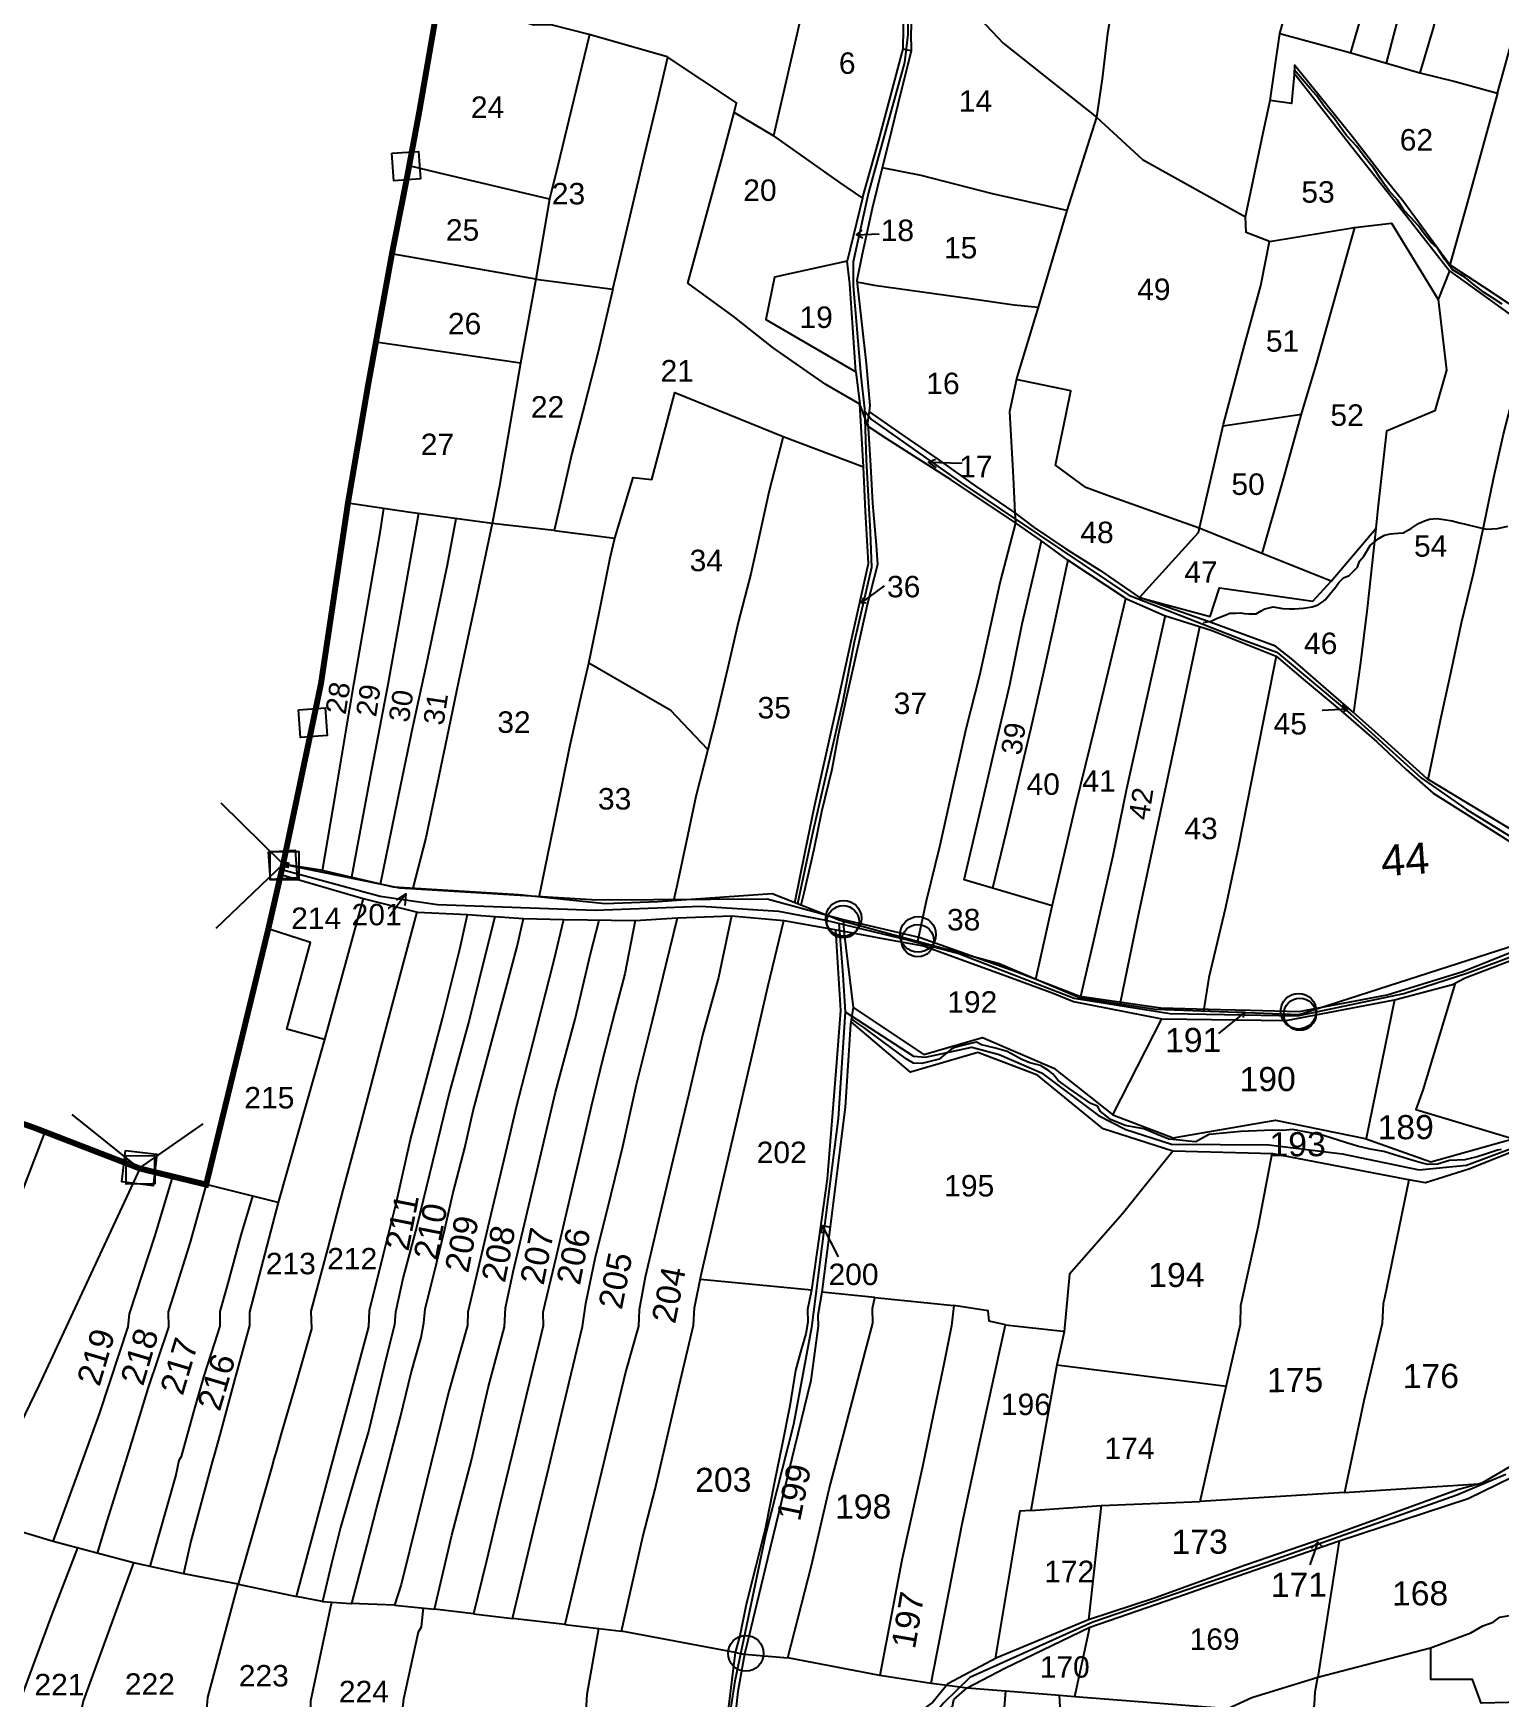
# Model space of a CAD drawing. Header units: millimetres. Extents: x 194974 to 225661, y 1604136 to 1614862.
# Drawn here: x 197652 to 198813, y 1611737 to 1613055 of the extents above; entities that cross this region are included whole.
import ezdxf

# ---------------------------------------------------------------- set-up
doc = ezdxf.new("R2010")
doc.units = ezdxf.units.MM
doc.header["$LTSCALE"] = 15
for name, color, linetype in [('BOUNDRY STONES', 240, 'Continuous'), ('PLOTS', 7, 'Continuous'), ('PLOTS NO', 7, 'Continuous'), ('ROADS', 1, 'Continuous'), ('STREAMS', 4, 'Continuous'), ('VILLAGE BOUNDRY', 5, 'Continuous')]:
    doc.layers.add(name, color=color, linetype=linetype)
doc.styles.get("Standard").update_dxf_attribs({"font": 'arial.ttf'})

msp = doc.modelspace()

# ---------------------------------------------------------------- linework, layer by layer
at = {"layer": 'BOUNDRY STONES'}
for points in [[(197936.2, 1612960.4), (197957.3, 1612961.8), (197958.8, 1612940), (197937.7, 1612938.5)], [(197862.4, 1612519.6), (197883.5, 1612521.1), (197885, 1612499.2), (197863.9, 1612497.8)], [(197838.6, 1612407.1), (197859.7, 1612408.6), (197861.2, 1612386.7), (197840.1, 1612385.3)]]:
    msp.add_lwpolyline(points, close=True, dxfattribs=at)
at = {"layer": 'BOUNDRY STONES', "color": 1}
for points in [[(197850.1, 1612397.3), (197801.1, 1612445.7)], [(197736.3, 1612156.5), (197683.2, 1612199.1)], [(197736.4, 1612156.7), (197786.8, 1612191.9)]]:
    msp.add_lwpolyline(points, dxfattribs=at)
for points in [[(197839.9, 1612407.4), (197862.5, 1612407.5), (197862.6, 1612385.1), (197840, 1612384.9)], [(197725.3, 1612170.6), (197750.2, 1612167.7), (197747.3, 1612142.8), (197722.4, 1612145.8)], [(197725.8, 1612166.6), (197748.4, 1612166.7), (197748.5, 1612144.3), (197725.9, 1612144.1)]]:
    msp.add_lwpolyline(points, close=True, dxfattribs=at)
at = {"layer": 'BOUNDRY STONES'}
msp.add_lwpolyline([(197850.1, 1612397.3), (197796.8, 1612346.5)], dxfattribs=at)
at = {"layer": 'BOUNDRY STONES', "color": 1}
for centre in [(198293.9, 1612354.6), (198352.9, 1612341.8), (198654.1, 1612281), (198216.5, 1611772.5)]:
    msp.add_circle(centre, 14.1, dxfattribs=at)
at = {"layer": 'BOUNDRY STONES'}
for centre in [(198293.5, 1612351.8), (198352.7, 1612336.8), (198655.2, 1612278.6)]:
    msp.add_circle(centre, 12.8, dxfattribs=at)
at = {"layer": 'PLOTS', "color": 0}
for points in [[(198309, 1612924.9), (198321.7, 1612969.7), (198331.2, 1613005.4), (198340.4, 1613040.1), (198341.1, 1613042.8), (198342, 1613092.4), (198342.6, 1613126), (198344.7, 1613169), (198347.2, 1613202.6), (198349.3, 1613230.5), (198350.5, 1613247), (198361.3, 1613289.4), (198369.2, 1613320.4), (198375.5, 1613349.7), (198382.8, 1613378.5), (198392.1, 1613420.2)], [(198396.2, 1613418.9), (198390.4, 1613392.8), (198382.6, 1613358.2), (198376.5, 1613328), (198371.1, 1613301.4), (198364.2, 1613270.2), (198358.4, 1613244.2), (198356, 1613210.6), (198354.6, 1613189), (198351.4, 1613153.6), (198348.7, 1613123.6), (198349, 1613089.9), (198347.1, 1613055.5), (198347.4, 1613041.5), (198341.1, 1613042.8)], [(198348.7, 1613123.6), (198396.8, 1613116), (198402.3, 1613066.4), (198420.3, 1613047.5), (198450.8, 1613023.1), (198494.2, 1612988.9), (198530.5, 1612955.3), (198612.1, 1612910.1), (198626.2, 1612976.6), (198631.7, 1613002.1), (198639.4, 1613055.2), (198652.2, 1613101.3), (198653.1, 1613104.5), (198667.3, 1613153.2), (198679.2, 1613199.9), (198696.5, 1613254.6), (198714.2, 1613310.2), (198719.7, 1613332)], [(198775.4, 1613316), (198751, 1613232.6), (198739.8, 1613194.7), (198730.6, 1613160.2), (198720.7, 1613126.9), (198710.4, 1613092.1), (198699, 1613052.9), (198695.2, 1613040)], [(198723.7, 1613031.7), (198738.4, 1613087.3), (198747.4, 1613117), (198758.8, 1613154.7), (198771.7, 1613197.3), (198782.8, 1613238.5), (198794.8, 1613279), (198803.2, 1613307.9)], [(198829.7, 1613300.2), (198810, 1613234.1), (198793.4, 1613177.4), (198782.2, 1613135.4), (198773.8, 1613108.2), (198760.4, 1613058.7), (198750.1, 1613024.1)], [(198639.4, 1613055.2), (198694.8, 1613040.1), (198750.1, 1613024.1), (198778.1, 1613017.1), (198811.8, 1613008), (198840.8, 1613113), (198842.7, 1613117.3), (198865.3, 1613199.5), (198875.1, 1613235.3), (198889.2, 1613282.5)], [(198256.6, 1613213.7), (198295, 1613206), (198278.2, 1613138.8), (198263.2, 1613076.6), (198261.4, 1613074), (198238.5, 1612974.1), (198207.3, 1612992.6), (198209.2, 1613000.2), (198154.2, 1613036.8), (198092.5, 1613054.4), (198062.3, 1613061.9), (198048.3, 1613061.8), (197974.1, 1613086.2)], [(198510.5, 1613100.5), (198503, 1613055.2), (198498.8, 1613019.2), (198494.2, 1612988.9), (198470.8, 1612914.9), (198448, 1612838.4), (198431, 1612782.7), (198425.2, 1612755.7), (198428.1, 1612703.9), (198429.6, 1612675.6), (198430.1, 1612667.8), (198417.9, 1612621.3), (198410.3, 1612586.4), (198401.6, 1612546.7), (198390.7, 1612504.3), (198380.7, 1612459.8), (198370.1, 1612412.3), (198359.4, 1612368), (198352.4, 1612336.2)], [(198092.8, 1613054.3), (198076.3, 1612986.7), (198068, 1612951.6), (198061.1, 1612924), (197972.8, 1612944.8), (197949.9, 1612950.4)], [(198050.3, 1612860.6), (198111.1, 1612852.6), (198136.4, 1612958.9), (198147, 1613003.6), (198154.8, 1613036.4)], [(198347.4, 1613041.5), (198336.9, 1612998.9), (198329.2, 1612967.5), (198324.6, 1612948.7), (198316.6, 1612916.6), (198308.5, 1612879.2), (198304.3, 1612859.6), (198308.3, 1612824.4), (198311.9, 1612793.8), (198314.7, 1612760.4), (198313.8, 1612754.2), (198312.8, 1612747.2), (198313.5, 1612742.8), (198315.2, 1612712.9), (198316.9, 1612683.2), (198319.6, 1612649.9), (198320.8, 1612634.6), (198312.6, 1612602.8), (198302.6, 1612557.9), (198296.3, 1612529.8), (198289.6, 1612499.6), (198284.6, 1612472.4), (198276.4, 1612438.8), (198270.4, 1612409), (198262.4, 1612374.5), (198260.2, 1612364.9)], [(198811.8, 1613008), (198787.6, 1612920.7), (198774, 1612872), (198736.8, 1612922.6), (198720.8, 1612942.3), (198696.6, 1612973.7), (198664.6, 1613013.3), (198650.9, 1613030.2), (198650.6, 1613022.8), (198648.5, 1612999.7), (198631.7, 1613002.1)], [(198650.6, 1613023.8), (198699.3, 1612961.8), (198740.5, 1612909.7), (198773.7, 1612867.3), (198820.9, 1612833.1)], [(198064.8, 1612661.6), (198112.8, 1612655.6), (198127.2, 1612703.7), (198142.2, 1612702.1), (198160.4, 1612770.9), (198246, 1612736.1), (198309.6, 1612712), (198306.9, 1612761.7), (198279.9, 1612777.3), (198238.2, 1612806.3), (198206.4, 1612831.3), (198170.7, 1612857.4), (198184.6, 1612908.7), (198198.2, 1612958.8), (198207.3, 1612992.6)], [(198238.5, 1612974.1), (198290.7, 1612937.2), (198309, 1612924.9), (198296.8, 1612874.9), (198239.3, 1612862.1), (198232.3, 1612828.7), (198303.5, 1612787.3), (198306.9, 1612761.7)], [(198470.8, 1612914.9), (198411.9, 1612928.2), (198355.3, 1612942.8), (198324.6, 1612948.7)], [(198061.1, 1612924), (198050.3, 1612860.6), (197937.5, 1612880.5), (197936.3, 1612880.7)], [(198528.2, 1612608.6), (198574.9, 1612660.1), (198576.1, 1612664.8), (198588.7, 1612719.5), (198594.8, 1612745.9), (198610.7, 1612805.4), (198624.2, 1612855.6), (198631.3, 1612890.4), (198612.7, 1612897.7), (198612.1, 1612910.1)], [(198698.5, 1612901.6), (198668.3, 1612794.3), (198656.1, 1612753), (198641.3, 1612699.6), (198625.1, 1612643.5)], [(198631.3, 1612890.4), (198698.5, 1612901.6), (198727.7, 1612905), (198764.6, 1612844.5)], [(198303.5, 1612787.3), (198298.8, 1612857), (198296.8, 1612874.9)], [(198773.7, 1612867.3), (198764.6, 1612844.5), (198771.4, 1612788.5), (198762.1, 1612756.5), (198723.8, 1612740.3), (198716.9, 1612679.4), (198715.2, 1612660.6), (198708.4, 1612599.9), (198703.1, 1612557.1), (198697.8, 1612517.6)], [(198840.6, 1612828.2), (198800.6, 1612854.5), (198774, 1612872)], [(198111.1, 1612852.6), (198099.3, 1612802.1), (198088.7, 1612760.8), (198078.8, 1612722.7), (198070.5, 1612686.6), (198064.8, 1612661.6), (198015.7, 1612667.2), (197949.1, 1612676.1), (197901.5, 1612683.3)], [(198050.3, 1612860.6), (198038.2, 1612794.1), (197923.6, 1612810.8)], [(198304.4, 1612858.6), (198318.2, 1612855.8), (198394.1, 1612845.2), (198428.9, 1612840.4), (198448, 1612838.4)], [(198756.7, 1612464.5), (198766.7, 1612511.4), (198775, 1612550.1), (198783.3, 1612588.6), (198792.7, 1612627.7), (198800.9, 1612665.4), (198808.5, 1612702.5), (198816.5, 1612737.9), (198824.3, 1612768.6), (198832.7, 1612803.6), (198836.8, 1612822.6)], [(198038.2, 1612794.1), (198021.4, 1612697), (198015.7, 1612667.2), (198003.7, 1612610.9), (197996.7, 1612577.9), (197989.1, 1612542), (197981.1, 1612503.7), (197972.4, 1612462.2), (197963.2, 1612418.2), (197952.9, 1612378.3)], [(198314, 1612755.8), (198337.3, 1612739.5), (198367.7, 1612718.7), (198398.1, 1612697.1), (198429.6, 1612675.6), (198444.9, 1612664), (198469.9, 1612647.2), (198496.7, 1612630.3), (198528.2, 1612608.6), (198584.3, 1612593.6), (198591.7, 1612616.2), (198665.5, 1612605.7), (198679.9, 1612621.5), (198625.1, 1612643.5), (198575.4, 1612663.4), (198503, 1612689.4), (198485.7, 1612695.7), (198461.6, 1612713.4), (198470.1, 1612754), (198473.8, 1612772.1), (198430.7, 1612781.3)], [(198446.1, 1612306.3), (198459, 1612364.1), (198477.9, 1612444.3), (198493, 1612506.8), (198503.7, 1612550.4), (198517.4, 1612607.8), (198471.6, 1612638.2), (198449.9, 1612654), (198430.1, 1612667.8), (198379, 1612701.7), (198328.2, 1612734.1), (198313.3, 1612744.1), (198306.9, 1612761.7)], [(198594.5, 1612744.5), (198656.4, 1612753.8)], [(198246, 1612736.1), (198234.8, 1612691.9), (198227.4, 1612658.3), (198220.6, 1612627.4), (198210.7, 1612589.9), (198203, 1612556.5), (198193.3, 1612515.1), (198186.5, 1612488.3), (198177, 1612451), (198169.5, 1612415.8), (198162.6, 1612383.8), (198159.3, 1612368.5)], [(198255.4, 1612366.8), (198263.6, 1612407.2), (198270.8, 1612443.1), (198280.8, 1612488), (198290.1, 1612529.5), (198300, 1612574.1), (198308.9, 1612614.2), (198313.7, 1612635.5), (198311.3, 1612676.8), (198309.6, 1612712)], [(197881.2, 1612392.4), (197891.8, 1612454.5), (197899.3, 1612499), (197906.5, 1612541.4), (197920, 1612620.5), (197927.3, 1612661.7), (197929.9, 1612679)], [(197957.2, 1612675), (197932.7, 1612538.2), (197919, 1612466.7), (197904.2, 1612387)], [(197927.2, 1612381.7), (197943.2, 1612458.9), (197953.2, 1612507.2), (197963.8, 1612556.5), (197980.4, 1612634.4), (197987.2, 1612671)], [(198052.9, 1612371.4), (198066.6, 1612438.3), (198076.8, 1612489.2), (198085.4, 1612527), (198092.1, 1612556.5), (198100.6, 1612597.8), (198109.2, 1612640.1), (198112.8, 1612655.6)], [(198459.1, 1612364.4), (198411.8, 1612378.4), (198389.4, 1612385.1), (198404.4, 1612449.1), (198414.7, 1612493.4), (198425.5, 1612539.4), (198435.3, 1612587.8), (198446.6, 1612636), (198450.6, 1612653.5)], [(198679.9, 1612621.5), (198715.5, 1612663.3)], [(198471.6, 1612638.2), (198460.5, 1612586.4), (198452.2, 1612549.5), (198442.2, 1612505.2), (198432.5, 1612464.1), (198422.7, 1612423.1), (198411.8, 1612378.4)], [(198517.4, 1612607.8), (198548, 1612594.4), (198585, 1612582.6), (198636.5, 1612562), (198657.8, 1612544), (198689.6, 1612517.4), (198716.2, 1612494.2), (198739.4, 1612472.5), (198760.7, 1612453.7), (198797.2, 1612430.6), (198830.9, 1612409.3), (198866.5, 1612385.7), (198885, 1612373.1), (198883.9, 1612351.4)], [(198918, 1612365.5), (198825.9, 1612422.7), (198787.5, 1612445.9), (198756.1, 1612464.9), (198722.2, 1612495.5), (198697.8, 1612517.6), (198680.1, 1612532.9), (198649.7, 1612559.2), (198636, 1612570.1), (198583.5, 1612589.2), (198528.2, 1612608.6)], [(198548.6, 1612594.2), (198531, 1612515.1), (198518, 1612457), (198507, 1612403.9), (198491.8, 1612336.6), (198481.3, 1612291.2)], [(198512.9, 1612286.5), (198528.1, 1612359.6), (198543.6, 1612432.3), (198557.2, 1612496.6), (198576, 1612585.4)], [(198636.5, 1612562), (198620.2, 1612479.7), (198606.6, 1612411.3), (198596.4, 1612363), (198583.1, 1612307.8), (198579, 1612280.9)], [(198186.5, 1612488.3), (198157.1, 1612519.1), (198092.1, 1612556.5)], [(197848.3, 1612389.2), (197913.5, 1612370.2), (197956.6, 1612359.5), (197996.2, 1612357.6), (198017.8, 1612355.9), (198040.5, 1612354.5), (198072.1, 1612353.7), (198129, 1612352.7), (198162.4, 1612355), (198205.2, 1612356.6), (198246.6, 1612352.9), (198294.2, 1612344.3), (198326.4, 1612338.4), (198357.3, 1612332.8), (198419, 1612310.2), (198459.9, 1612295.3), (198476.1, 1612288.6), (198545.9, 1612274.9), (198644.3, 1612273.6), (198730.2, 1612290.1), (198776, 1612302.1), (198786.2, 1612307.3), (198864.9, 1612337.4)], [(197850.1, 1612397.3), (197942.3, 1612378.7), (198098.5, 1612369.1), (198233.4, 1612369.9), (198293.7, 1612353.6), (198354.6, 1612339.4), (198431.2, 1612312.2), (198481.1, 1612292.9), (198545, 1612283.7), (198592.4, 1612282.3), (198616.2, 1612281.7), (198654.7, 1612280.7), (198724.3, 1612293.9), (198784.3, 1612312.5), (198832.4, 1612331.7)], [(198882.4, 1612351.5), (198654.6, 1612278.2), (198563.1, 1612281.5), (198540.8, 1612282.3), (198481.3, 1612291.2), (198417.1, 1612318.6), (198351.3, 1612336.5), (198290.9, 1612352.7), (198237.3, 1612373.9), (198146.9, 1612367.7), (198105.1, 1612365.9), (198036.7, 1612373.1), (197937.5, 1612379.3), (197880.1, 1612392.7), (197855, 1612396.5)], [(197913.5, 1612370.2), (197883, 1612258.6), (197853.2, 1612266.7), (197871.9, 1612335.3), (197838.4, 1612346.1)], [(197955.9, 1612359.7), (197937.3, 1612289.5), (197928.4, 1612255.7), (197919.3, 1612221.4), (197909.7, 1612185.4), (197897.5, 1612139.3), (197885.5, 1612093.7), (197872.1, 1612043.5), (197872.6, 1612029.6), (197860.4, 1611987), (197848.4, 1611945.5), (197844.9, 1611933.1), (197842.9, 1611926.4), (197841.1, 1611920.1), (197827.2, 1611871.4), (197814.5, 1611827.2), (197771.4, 1611835.5), (197731.6, 1611844.3), (197668, 1611861.2), (197606.5, 1611879.5)], [(197814.5, 1611827.2), (197860.6, 1611817.5), (197877.5, 1611880.6), (197891.5, 1611933), (197904.7, 1611981.9), (197917.9, 1612031.2), (197918.5, 1612043.9), (197929.7, 1612088.5), (197939.7, 1612128.7), (197951, 1612179.5), (197963.6, 1612227.3), (197976.2, 1612275.3), (197990.1, 1612330.2), (197996.2, 1612357.6)], [(198017.8, 1612355.9), (198005.1, 1612305.1), (197997.4, 1612273.8), (197981.6, 1612216.1), (197968.4, 1612161.8), (197955.9, 1612110.7), (197945.2, 1612070.3), (197939.2, 1612042.7), (197938.2, 1612032.7), (197931.8, 1612006.4), (197925.4, 1611980.1), (197917.9, 1611949.3), (197907.2, 1611912.5), (197895.5, 1611872.3), (197888.5, 1611843.6), (197881.2, 1611813.6), (197860.6, 1611817.5)], [(197881.2, 1611813.6), (197903.8, 1611812), (197904.5, 1611812), (197916.7, 1611858.4), (197924.2, 1611887.3), (197932.2, 1611918.1), (197943.1, 1611959.7), (197951.4, 1611994.7), (197959.4, 1612022.7), (197961.6, 1612034.3), (197962.5, 1612045), (197971.8, 1612082.4), (197978.3, 1612108.5), (197984.4, 1612136.3), (197993.9, 1612172.7), (198000.7, 1612202.2), (198009.4, 1612234.5), (198017.3, 1612264.2), (198026.5, 1612298.5), (198035.5, 1612332.2), (198040.5, 1612354.5)], [(198072.1, 1612353.7), (198064.4, 1612321.5), (198060.9, 1612306.8), (198047.9, 1612256.3), (198035, 1612206.2), (198026.2, 1612168.8), (198013.4, 1612114.5), (198004.4, 1612076.3), (197996.5, 1612042.7), (197996, 1612032.1), (197981.2, 1611979.1), (197967.2, 1611922.4), (197956.6, 1611879.2), (197943.7, 1611827), (197938.3, 1611810.8), (197903.8, 1611812)], [(197938.3, 1611810.8), (197970.1, 1611807.6), (197983.8, 1611866.1), (197999.2, 1611925.4), (198012.4, 1611982.7), (198025.4, 1612031.1), (198026.1, 1612046.1), (198032.3, 1612074.6), (198051.3, 1612155.1), (198065.9, 1612216.9), (198081.3, 1612274.6), (198093.5, 1612326.4), (198100.5, 1612353.2)], [(198129, 1612352.7), (198120.6, 1612310.6), (198113.1, 1612281.6), (198102.9, 1612242.4), (198094.4, 1612206.6), (198085, 1612166.8), (198075, 1612124.3), (198066.3, 1612086.9), (198057.4, 1612049.3), (198055.8, 1612042.4), (198056, 1612031.9), (198052.8, 1612018.6), (198042.6, 1611976.4), (198033.8, 1611940), (198021.5, 1611889.2), (198011.1, 1611845.8), (198001, 1611803.9), (197970.1, 1611807.6)], [(198001, 1611803.9), (198031.7, 1611800.2), (198048.4, 1611869.9), (198060.4, 1611919.7), (198070.5, 1611962), (198079.8, 1612000.4), (198087.2, 1612031.3), (198089.7, 1612049.6), (198097.5, 1612086.6), (198106.6, 1612123.3), (198119.1, 1612173.8), (198129.9, 1612223), (198142.5, 1612273.7), (198153.3, 1612317.1), (198162.4, 1612355)], [(198205.2, 1612356.6), (198194.9, 1612307.7), (198182.5, 1612263.1), (198171.3, 1612215.5), (198159.1, 1612164.2), (198148.5, 1612119.8), (198136.8, 1612070.5), (198132.1, 1612044.6), (198131.4, 1612031.5), (198121.6, 1611996.2), (198110.4, 1611950.2), (198098.7, 1611902.1), (198086.8, 1611853.3), (198073.2, 1611795.3), (198031.7, 1611800.2)], [(198073.3, 1611795.3), (198118.2, 1611790), (198134.9, 1611864.9), (198144.6, 1611902.6), (198162.5, 1611978.7), (198175.1, 1612032.3), (198176, 1612046.2), (198181.2, 1612072.2), (198194.1, 1612128.1), (198206.1, 1612180.1), (198221.5, 1612246.3), (198233.9, 1612300.2), (198246.6, 1612352.9)], [(198293.7, 1612353.6), (198294.2, 1612344.3), (198301.5, 1612283.8), (198299.5, 1612270.8), (198295.2, 1612204.9), (198288.8, 1612154.5), (198283.5, 1612112.3), (198276.7, 1612058.6), (198273.5, 1612040.1), (198273.9, 1612031.8), (198268, 1611988.5), (198255.1, 1611935.5), (198244.8, 1611893), (198233.7, 1611847.5), (198220.4, 1611792.6), (198215.4, 1611771.9), (198210.1, 1611742.2), (198208.5, 1611727.8)], [(198287.5, 1612345.5), (198289.4, 1612315.3), (198291.5, 1612281.5), (198288.2, 1612240.4), (198284.6, 1612194.2), (198280.9, 1612148.3), (198274.5, 1612102.9), (198268.5, 1612060.1), (198180.5, 1612068.5)], [(199102.3, 1612345.2), (199089.5, 1612271.2), (199082.3, 1612230), (199074.6, 1612184.7), (199070.4, 1612160), (199070.7, 1612142), (199062.7, 1612098), (199052.3, 1612035), (198991.9, 1612007.4), (198914.7, 1611976.9), (198853.5, 1611939), (198799.3, 1611907.4), (198780, 1611902), (198683, 1611866.6), (198612.3, 1611842.4), (198540.9, 1611816.4), (198487.8, 1611799.1), (198415.3, 1611769.1), (198376.6, 1611748.3), (198364.7, 1611734), (198351.6, 1611724.5), (198312.8, 1611710.5), (198269.5, 1611696.6), (198202.1, 1611695.9)], [(198301.5, 1612283.8), (198357.5, 1612246.6), (198403.9, 1612260.1), (198460.3, 1612236), (198507, 1612198.9), (198554.8, 1612180.6), (198635.9, 1612194.8), (198706.8, 1612180.3), (198758.8, 1612161.7), (198822, 1612179.5), (198848.8, 1612188.5), (198930.6, 1612174.7), (198956.4, 1612202.1), (199010.5, 1612194.9), (199042.9, 1612289.3), (199058.5, 1612333.9)], [(198778.2, 1612303.2), (198752.5, 1612218.6), (198747.1, 1612203.2), (198823.7, 1612180.1)], [(198730.2, 1612290.1), (198707.8, 1612180.1)], [(198877.9, 1612169.2), (198844.4, 1612178.2), (198789.9, 1612156.3), (198754.7, 1612145.1), (198740, 1612147.7), (198634, 1612168.1), (198554.6, 1612170.2), (198499.4, 1612187.9), (198447.4, 1612230.4), (198400.2, 1612248.2), (198346.9, 1612232.8), (198299.8, 1612272.7)], [(198507, 1612198.9), (198545.9, 1612274.9)], [(197883, 1612258.6), (197846.3, 1612129.5), (197789.2, 1612143.7)], [(198554.6, 1612170.2), (198514.8, 1612120.5), (198472.9, 1612072.8), (198468.7, 1612027.2), (198462.7, 1612001.1), (198597, 1611984.1)], [(198690.5, 1611900), (198576.2, 1611892.8), (198592.2, 1611963), (198608.2, 1612033.3), (198608.5, 1612048.1), (198622.2, 1612110.1), (198633.4, 1612168.3)], [(197668, 1611861.2), (197688.6, 1611917.7), (197704.7, 1611962.3), (197720.6, 1612010.2), (197727.5, 1612031.2), (197728.5, 1612041.5), (197748.7, 1612103.4), (197762.7, 1612150.1)], [(197789.2, 1612143.7), (197776.6, 1612098), (197765.1, 1612061.9), (197759, 1612042.9), (197759.3, 1612030.9), (197743.1, 1611982.2), (197728.1, 1611933.7), (197710.6, 1611877.1), (197702.8, 1611851.9)], [(198741.6, 1612147.4), (198722.2, 1612053.9), (198721.3, 1612049.6), (198720.3, 1612033.7), (198705.9, 1611972.5), (198690.5, 1611900), (198796.7, 1611906.7)], [(197744.9, 1611841.3), (197765.1, 1611912.9), (197767.7, 1611925.4), (197769.6, 1611928.3), (197779.5, 1611963.8), (197787.5, 1611992.4), (197795.7, 1612017.6), (197800.3, 1612031.6), (197800.3, 1612043.2), (197805.7, 1612062.8), (197817, 1612103.7), (197826.1, 1612134.5)], [(197846.3, 1612129.5), (197832.8, 1612078), (197823.6, 1612042.6), (197823.5, 1612032.1), (197812, 1611989.9), (197799.9, 1611945.5), (197795.4, 1611929.4), (197794.1, 1611925), (197777, 1611861.4), (197771.3, 1611835.5)], [(198268.5, 1612060.1), (198265.3, 1612044.9), (198265.5, 1612034.8), (198264, 1612025.6), (198260.7, 1612013.8), (198255.8, 1611996.4), (198251.3, 1611968.4), (198245.2, 1611937.8), (198239.3, 1611908.3), (198232.1, 1611872.1), (198224.4, 1611841.7), (198216.7, 1611811.1), (198211.7, 1611786.4), (198208, 1611773.3), (198118.2, 1611790)], [(198208, 1611773.3), (198215.4, 1611772), (198249.9, 1611769.1), (198268.5, 1611842), (198282.5, 1611902.6), (198296.5, 1611955.6), (198311.4, 1612012.2), (198317.2, 1612033.9), (198316.7, 1612045.6), (198318.6, 1612054.4), (198276.7, 1612058.6)], [(198318.6, 1612054.4), (198381.1, 1612048.1), (198379.4, 1612031.8), (198373.2, 1612001.4), (198364.9, 1611961.2), (198356.8, 1611921.6), (198340.1, 1611846.2), (198328.7, 1611786.7), (198322.6, 1611755.1), (198249.9, 1611769.1)], [(198322.6, 1611755.2), (198363.2, 1611749), (198375.6, 1611812.6), (198387.7, 1611875.2), (198401.6, 1611939), (198417.3, 1612011.2), (198422, 1612032.7), (198409.2, 1612035.5), (198408.3, 1612043.8), (198381.1, 1612048.1)], [(198422, 1612032.7), (198467.4, 1612027.6), (198468.7, 1612027.5)], [(198462.7, 1612001.1), (198451.4, 1611938.1), (198442.1, 1611885.7), (198498, 1611889.5), (198576.2, 1611892.8)], [(198200.6, 1611689.4), (198221.1, 1611688), (198271.2, 1611689.8), (198317, 1611705.7), (198371.1, 1611723.3), (198380.1, 1611730.4), (198381.1, 1611736.1), (198391.9, 1611745.3), (198421.5, 1611760.9), (198488.9, 1611793.4), (198563.8, 1611819.2), (198583.5, 1611826), (198642.3, 1611846.3), (198686.4, 1611861.6), (198788.4, 1611895.2), (198799.9, 1611900.8), (198834.5, 1611917.6)], [(198442.1, 1611885.7), (198433.5, 1611885.1), (198414, 1611768.4)], [(198498, 1611889.5), (198487.8, 1611799.1)], [(198686.4, 1611861.6), (198669.5, 1611753.6)], [(197620.2, 1611671.8), (197640.1, 1611725.2), (197642.7, 1611737), (197666.8, 1611802.1), (197687.5, 1611856)], [(197731.6, 1611844.3), (197707.4, 1611777.4), (197691.7, 1611734.7), (197689.8, 1611724.6), (197672.8, 1611683)], [(197774.2, 1611680.5), (197789.8, 1611728.1), (197790.5, 1611737.6), (197814.5, 1611827.2)], [(198477.1, 1611738.5), (198554.3, 1611732.4), (198598.1, 1611728.9), (198617.2, 1611737.6), (198669.5, 1611753.6), (198758.7, 1611777), (198790.6, 1611788.8), (198800.1, 1611794.2), (198808.2, 1611797.2), (198813.5, 1611801.3), (198875.4, 1611811.8), (198959.5, 1611826.3)], [(197888.5, 1611813.1), (197871.8, 1611734.7), (197871.5, 1611725.1), (197861.4, 1611683.9), (197901.5, 1611680.1), (197932.3, 1611677)], [(198078.6, 1611671.1), (198038.3, 1611666.2), (197932.3, 1611677), (197944.6, 1611727.2), (197945.8, 1611736.4), (197957.3, 1611789.7), (197959.8, 1611793.5), (197961.2, 1611808.5)], [(198208, 1611773.3), (198204, 1611741), (198202.4, 1611728.2), (198195.4, 1611693.8), (198078.6, 1611671.1), (198090.2, 1611726.8), (198090.9, 1611740.2), (198100, 1611792.1)], [(198363.2, 1611749), (198375.9, 1611747.4), (198391.9, 1611745.3), (198422.2, 1611742.9), (198464.8, 1611739.5), (198477.1, 1611738.5), (198488.9, 1611793.4)], [(198657.9, 1611690.9), (198792, 1611687.6), (198798.6, 1611675.5), (198918, 1611674.4), (198933.7, 1611743.6), (198906.4, 1611740.7), (198893.8, 1611737.1), (198873.9, 1611734.9), (198798.8, 1611733.1), (198792, 1611751.7), (198758.8, 1611751.7), (198758.8, 1611777.1)], [(198422.2, 1611742.9), (198420.6, 1611723), (198415.9, 1611704.2), (198401.8, 1611625.5), (198390.2, 1611560.7), (198383.5, 1611523.5), (198369.9, 1611447.6), (198364.7, 1611407.7), (198363.2, 1611396.3), (198354.4, 1611339)], [(198590.7, 1611364.4), (198597.4, 1611395.7), (198599.3, 1611415.4), (198615.9, 1611491.2), (198622.7, 1611522.4), (198633.5, 1611581.2), (198645.3, 1611633.3), (198658.2, 1611692.2), (198666.8, 1611732), (198667.4, 1611742), (198669.5, 1611753.6)], [(198394.8, 1611346.7), (198403.7, 1611395.1), (198404.8, 1611410.4), (198419.7, 1611485.6), (198431.9, 1611555.3), (198446.9, 1611640.7), (198465.3, 1611730), (198464.8, 1611739.5)]]:
    msp.add_lwpolyline(points, dxfattribs=at)
at = {"layer": 'PLOTS'}
for points in [[(197495.4, 1612243.5), (197652.6, 1612188.9), (197736.8, 1612156.5), (197699.6, 1612077.1), (197657, 1611985.1), (197612.4, 1611893.3)], [(197443, 1611667), (197531, 1611863.8), (197617.6, 1612071.3), (197661.6, 1612185.5)]]:
    msp.add_lwpolyline(points, dxfattribs=at)
at = {"layer": 'PLOTS NO'}
for points in [[(198309.2, 1612893), (198304.1, 1612895.7), (198308.7, 1612899.5)], [(198304.1, 1612895.7), (198322, 1612896.5)], [(198367.4, 1612711.2), (198361.2, 1612715.8), (198366.8, 1612718.2)], [(198361.2, 1612715.8), (198387.7, 1612714.9)], [(198308, 1612604.3), (198326.2, 1612617.8)], [(198309.6, 1612608.5), (198308, 1612604.3), (198311.8, 1612604.7)], [(198692.9, 1612520.1), (198673, 1612519.2)], [(198689.8, 1612518.3), (198692.9, 1612520.1), (198688.6, 1612523.3)], [(197947.2, 1612373.9), (197934.4, 1612356)], [(197939.8, 1612368.8), (197947.2, 1612373.9), (197946.4, 1612364.6)]]:
    msp.add_lwpolyline(points, dxfattribs=at)
at = {"layer": 'PLOTS NO', "color": 0}
for points in [[(198611.7, 1612280.2), (198590.8, 1612263.4)], [(198605.7, 1612280.2), (198611.7, 1612280.2), (198610.1, 1612276.1)], [(198276.8, 1612105.3), (198277, 1612111.2), (198282.6, 1612110.2)], [(198277, 1612111.2), (198289.6, 1612086.5)], [(198669.5, 1611860.7), (198663, 1611842.7)], [(198664.4, 1611855.9), (198669.5, 1611860.7), (198672.5, 1611857.5)]]:
    msp.add_lwpolyline(points, dxfattribs=at)
at = {"layer": 'ROADS'}
for points in [[(198394.2, 1613419.5), (198380.4, 1613359), (198367.3, 1613304.5), (198360.2, 1613267.5), (198353.7, 1613242.5), (198348.8, 1613172.9), (198345.4, 1613123.3), (198344.9, 1613054.3), (198342.2, 1613032.3), (198327.3, 1612978.8), (198313.6, 1612929.3), (198301.6, 1612874.4), (198301.5, 1612855.3), (198307.7, 1612783.9), (198310.5, 1612758), (198311.8, 1612717.7), (198315.1, 1612660.3), (198316, 1612632.4), (198302.2, 1612573.3), (198293.2, 1612526.5), (198269.5, 1612422.9), (198257.4, 1612366)], [(198310.6, 1612756.5), (198316, 1612749.4), (198386.7, 1612699.7), (198449.1, 1612657.8), (198519.9, 1612610.3), (198609.5, 1612575.3), (198637.1, 1612565.3), (198695.2, 1612516.5), (198751.2, 1612465.8), (198787, 1612441.1), (198866.8, 1612391.6), (198906, 1612369.7), (198912, 1612363.5), (198913, 1612349.9)], [(197849.2, 1612393.1), (197927, 1612372), (197972.5, 1612365.6), (198097.1, 1612361.1), (198181.2, 1612364.1), (198242.4, 1612360.1), (198279.9, 1612353.2), (198345.7, 1612337.3), (198385.3, 1612326.6), (198476.4, 1612291.4), (198552.3, 1612279.1), (198653.3, 1612277.4), (198737.5, 1612294.9), (198788.2, 1612311.3), (198867.9, 1612341.1)], [(198290.2, 1612350.7), (198293.2, 1612309.5), (198295.3, 1612280.5), (198289.7, 1612196.1), (198276.8, 1612094.8), (198268.6, 1612030.5), (198254.3, 1611953.7), (198232.2, 1611866.3), (198217.1, 1611794.6), (198207.8, 1611750.5), (198197.5, 1611684.5), (198176.8, 1611597.2), (198166.4, 1611543.9), (198161.8, 1611486.5), (198158.7, 1611452.5), (198164.4, 1611382.2), (198157.2, 1611318.5), (198150.6, 1611275.1), (198147.1, 1611251.7), (198150.2, 1611229.4), (198153.8, 1611221.5)], [(198295.3, 1612280.5), (198349.4, 1612245.3), (198358.7, 1612244.5), (198395.6, 1612252.6), (198417, 1612246.8), (198450.6, 1612232.3), (198495.7, 1612198.3), (198517.5, 1612187.3), (198553.6, 1612175.6), (198630.7, 1612175.2), (198688.7, 1612168.1), (198749.7, 1612155.5), (198787.2, 1612159.2), (198842.3, 1612179.7), (198865.6, 1612176.2), (198912, 1612160), (199010.9, 1612175.6)], [(198818.2, 1611914.1), (198779.5, 1611897.8), (198702.7, 1611870.7), (198628.2, 1611844.3), (198548.2, 1611816.8), (198491.2, 1611797.3), (198394, 1611753.4), (198373.3, 1611733.4), (198366, 1611724.7), (198276.6, 1611696), (198264.4, 1611692.1), (198198.7, 1611693.2), (198167.9, 1611685.8), (198071.7, 1611667.2), (198042.7, 1611663.8), (197959.7, 1611672), (197877.2, 1611680.2), (197784.7, 1611679.1), (197674.7, 1611680.3), (197618.1, 1611668.4)]]:
    msp.add_lwpolyline(points, dxfattribs=at)
at = {"layer": 'STREAMS', "color": 4}
for points in [[(198815.5, 1612840.9), (198807.8, 1612845.9), (198801.1, 1612850.2), (198793.4, 1612855.9), (198786, 1612861.9), (198775.8, 1612868.4), (198770, 1612876.3), (198764.3, 1612885.2), (198759.1, 1612889.6), (198752.8, 1612897.5), (198748.9, 1612903.1), (198742.8, 1612909.6), (198737.6, 1612915.2), (198732.5, 1612923.1), (198725.6, 1612930.9), (198720.8, 1612937.4), (198719.3, 1612939.7), (198713.9, 1612948.2), (198709.4, 1612953.8), (198704.5, 1612959.8), (198700.2, 1612965.7), (198692.2, 1612974.5), (198687.1, 1612981.2), (198682.4, 1612988.1), (198674.7, 1612997), (198668.4, 1613006), (198663.5, 1613011.7), (198650.8, 1613026.5)], [(198579, 1612588.8), (198585.1, 1612589.8), (198589.1, 1612592), (198593.9, 1612593.7), (198597.4, 1612595.2), (198599.8, 1612596.1), (198604.3, 1612596.3), (198608.4, 1612596.4), (198611.1, 1612596), (198614.8, 1612595.7), (198617.7, 1612595.7), (198620.5, 1612595.7), (198624.5, 1612598), (198627.5, 1612599.6), (198629.8, 1612600.2), (198634, 1612601.2), (198641.5, 1612599.8), (198646.8, 1612599.5), (198650.8, 1612599.6), (198654.5, 1612599.8), (198658.2, 1612600.1), (198665, 1612601.2), (198669.8, 1612602.7), (198672.8, 1612605), (198675.2, 1612606.8), (198683.7, 1612617), (198686, 1612620.4), (198688.2, 1612622.5), (198689.9, 1612624.2), (198694.3, 1612625.9), (198700.9, 1612632.7), (198702.4, 1612637.3), (198705.8, 1612641.2), (198711, 1612649.7), (198717.3, 1612655.1), (198722.3, 1612657.8), (198727.1, 1612659.1), (198733.1, 1612659.5), (198736.9, 1612659.8), (198743.6, 1612663.6), (198749.1, 1612667.1), (198753.9, 1612669.3), (198757.9, 1612670.5), (198763.7, 1612671), (198769.2, 1612670.3), (198775.8, 1612669.4), (198781.5, 1612667.7), (198785.3, 1612666.8), (198790.6, 1612665.7), (198802.8, 1612662.6), (198811.7, 1612663.2), (198820, 1612665)]]:
    msp.add_lwpolyline(points, dxfattribs=at)
at = {"layer": 'STREAMS'}
msp.add_lwpolyline([(198814.6, 1612171.5), (198811.8, 1612171), (198802.2, 1612167.8), (198795.7, 1612165.7), (198789.1, 1612164), (198785.8, 1612163.2), (198773.6, 1612162.9), (198764.1, 1612159.8), (198756.6, 1612159.7), (198751.4, 1612160.9), (198743.8, 1612163.1), (198730.2, 1612167.2), (198721.8, 1612169.8), (198710.8, 1612171.7), (198700.9, 1612174.2), (198697.3, 1612175.1), (198692.1, 1612176.8), (198685.5, 1612178.9), (198674, 1612182.5), (198663.5, 1612184.6), (198649.3, 1612187.4), (198642.1, 1612186.6), (198633.5, 1612186.9), (198608.6, 1612185.8), (198594.5, 1612184.5), (198583.3, 1612183.5), (198576.6, 1612179.7), (198572.9, 1612177.6), (198566.9, 1612178.2), (198560.2, 1612178.8), (198551.5, 1612179.6), (198541.7, 1612183.7), (198531.7, 1612187.8), (198522.8, 1612189.5), (198516.8, 1612190.6), (198505.4, 1612195.2), (198502, 1612197.9), (198497.3, 1612201.5), (198494.9, 1612205.8), (198489.7, 1612208), (198472.6, 1612219.9), (198463.9, 1612226), (198459.7, 1612231.5), (198456.1, 1612234.1), (198449.9, 1612237.9), (198441.5, 1612240), (198435.1, 1612242.7), (198423.4, 1612249.2), (198414.2, 1612251.6), (198403, 1612254.5), (198399.3, 1612256.6), (198395.5, 1612255.6), (198389.2, 1612254.1), (198381.9, 1612252.3), (198378.8, 1612250.7), (198373.1, 1612245.9), (198369.7, 1612243.1), (198355.8, 1612239.6), (198349.4, 1612239.8), (198343.6, 1612243.2), (198336.3, 1612248.5), (198314.2, 1612264.9), (198310, 1612268), (198305.9, 1612270.7), (198301.4, 1612273.8), (198300, 1612274.6), (198300, 1612274.6)], dxfattribs=at)
at = {"layer": 'VILLAGE BOUNDRY', "const_width": 4.72}
for points in [[(197855, 1612396.5), (197850.1, 1612397.3), (197880.1, 1612540.3), (197901.6, 1612684.2), (197917.2, 1612775.5), (197936.1, 1612879.7), (197947.7, 1612938.4), (197958, 1612993.6), (197974.3, 1613087.6), (197984.5, 1613184.9), (197994.7, 1613266.8), (198004.7, 1613366), (198013, 1613460.2), (198031.5, 1613471.2)], [(197495.4, 1612243.5), (197652.6, 1612188.9), (197736.8, 1612156.4), (197789.2, 1612143.7), (197838.4, 1612346.1), (197850.1, 1612397.3), (197850.1, 1612397.3), (197880.1, 1612540.3), (197901.6, 1612684.2), (197917.2, 1612775.5), (197936.1, 1612879.7), (197947.7, 1612938.4), (197958, 1612993.6), (197974.3, 1613087.6)], [(197757.4, 1612151.4), (197789.2, 1612143.7), (197838.4, 1612346.1), (197850.1, 1612397.3)]]:
    msp.add_lwpolyline(points, dxfattribs=at)

# ---------------------------------------------------------------- texts
at = {"layer": 'PLOTS NO'}
for s, p in [('6', (198290.2, 1613023.2)), ('14', (198385.2, 1612993.2)), ('24', (197998.8, 1612988.3)), ('62', (198734.3, 1612962.5)), ('23', (198062.9, 1612919.8)), ('20', (198214.5, 1612922.6)), ('53', (198656.4, 1612921.2)), ('25', (197979, 1612891.1)), ('18', (198323.3, 1612890.8)), ('15', (198373.4, 1612877)), ('49', (198526.4, 1612844.1)), ('19', (198259, 1612822)), ('26', (197980.6, 1612816.9)), ('51', (198628.3, 1612803.2)), ('21', (198149, 1612779.6)), ('16', (198359.4, 1612769.6)), ('22', (198046.3, 1612751)), ('52', (198679.4, 1612744.5)), ('27', (197959.1, 1612721.3)), ('17', (198385.4, 1612703.8)), ('50', (198601, 1612689.8)), ('48', (198481.4, 1612651.6)), ('54', (198745.6, 1612640.9)), ('34', (198172, 1612629.4)), ('47', (198563.7, 1612620.2)), ('36', (198328.3, 1612608.7)), ('46', (198658.5, 1612563.8)), ('37', (198333.6, 1612516.3)), ('32', (198019.7, 1612501.4)), ('35', (198225.8, 1612512.8)), ('45', (198634.4, 1612500.1)), ('40', (198438.8, 1612452.3)), ('41', (198483, 1612454.8)), ('33', (198099.4, 1612440.7)), ('43', (198563.8, 1612417.2)), ('214', (197856.5, 1612346.1)), ('201', (197904.4, 1612349)), ('38', (198375.8, 1612345)), ('192', (198376, 1612279.8)), ('215', (197819.4, 1612204)), ('202', (198225.1, 1612160.7)), ('195', (198373.6, 1612134.3)), ('213', (197836.4, 1612072.7)), ('212', (197885, 1612076.5)), ('200', (198282, 1612064.1)), ('196', (198418.5, 1611961.2)), ('174', (198500.5, 1611926.4)), ('172', (198452.8, 1611828.9)), ('169', (198567.9, 1611775.3)), ('170', (198449.2, 1611753.3)), ('221', (197653.2, 1611739.3)), ('222', (197724.8, 1611739.7)), ('223', (197815, 1611746.3)), ('224', (197894.3, 1611733.8))]:
    msp.add_text(s, height=17, dxfattribs=at).set_placement(p)
at = {"layer": 'PLOTS NO', "color": 0}
for s, height, rotation, p in [('28', 16.28, 81.2282, (197899.6, 1612515.3)), ('29', 16.28, 81.2282, (197923.7, 1612513.4)), ('30', 16.28, 81.2282, (197949.6, 1612509)), ('31', 16.28, 81.2282, (197977, 1612506.7)), ('39', 16.28, 81.2282, (198434.5, 1612483.1)), ('42', 16.28, 81.2282, (198535.5, 1612431.6)), ('44', 24.54, 3.8794, (198720.3, 1612387.8)), ('191', 19.12, 0.279, (198548.5, 1612248.5)), ('190', 19.12, 0.279, (198607.5, 1612217.6)), ('189', 19.12, 0.279, (198716.8, 1612179.5)), ('193', 19.12, 0.279, (198631.2, 1612166)), ('211', 19.12, 78.9583, (197949.3, 1612090.3)), ('210', 19.12, 78.9583, (197971.9, 1612082.9)), ('209', 19.12, 78.9583, (197996.7, 1612073)), ('208', 19.12, 78.9583, (198025.7, 1612065.3)), ('207', 19.12, 78.9583, (198056.3, 1612063.4)), ('206', 19.12, 78.9583, (198085.1, 1612063.3)), ('205', 19.12, 78.9583, (198118.3, 1612044)), ('204', 19.12, 78.9583, (198160.5, 1612032.8)), ('194', 19.12, 0.279, (198535.2, 1612062.5)), ('219', 19.12, 73.4946, (197704.7, 1611983.1)), ('218', 19.12, 73.4946, (197739.2, 1611983.5)), ('217', 19.12, 73.4946, (197770.6, 1611975.9)), ('216', 19.12, 73.4946, (197800, 1611963.4)), ('175', 19.12, 0.279, (198629.2, 1611979.3)), ('176', 19.12, 0.279, (198736.7, 1611982.5)), ('203', 19.12, 0.279, (198176.4, 1611900.3)), ('199', 19.12, 78.3114, (198259.4, 1611876.4)), ('198', 19.12, 0.279, (198287.2, 1611879.1)), ('173', 19.12, 0.279, (198553.6, 1611851.2)), ('171', 19.12, 0.279, (198632.2, 1611817.2)), ('197', 19.12, 80.2199, (198350.4, 1611775.3)), ('168', 19.12, 0.279, (198728.2, 1611810.4))]:
    msp.add_text(s, height=height, rotation=rotation, dxfattribs=at).set_placement(p)

doc.saveas('drawing.dxf')
